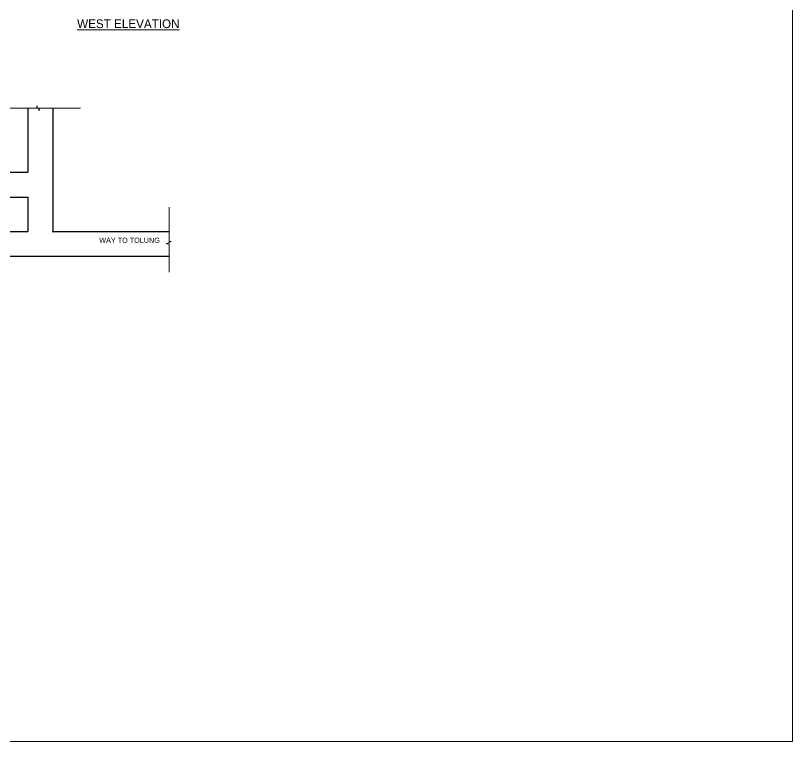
# Model space of a CAD drawing. Header units: inches. Extents: x 28835 to 36795, y -18828 to -9750.
# Drawn here: x 31112 to 32448, y -12596 to -11348 of the extents above; entities that cross this region are included whole.
import ezdxf

# ---------------------------------------------------------------- set-up
doc = ezdxf.new("R2010")
doc.units = ezdxf.units.IN
doc.header["$LTSCALE"] = 12
doc.header["$MEASUREMENT"] = 0
for name, color, linetype, lineweight in [('ele final', 145, 'Continuous', 20), ('Ha2', 31, 'Continuous', 0), ('Text', 7, 'Continuous', 5), ('Wall', 1, 'Continuous', 30)]:
    doc.layers.add(name, color=color, linetype=linetype, lineweight=lineweight)
doc.styles.add('KBS', font='GOTHIC.TTF')

msp = doc.modelspace()

# ---------------------------------------------------------------- linework, layer by layer
at = {"layer": 'ele final', "ltscale": 12}
msp.add_lwpolyline([(28834.59, -9750.45), (32448.17, -9750.45), (32448.17, -12596.12), (28834.59, -12596.12)], close=True, dxfattribs=at)
at = {"layer": 'Ha2'}
for points in [[(31085.45, -11506.98), (31148.5, -11506.98), (31148.5, -11506.98), (31148.5, -11503.44), (31152.51, -11511.81), (31152.51, -11506.98), (31223.83, -11506.98)], [(31376.15, -11677.62), (31376.15, -11736.47), (31376.15, -11736.47), (31379.69, -11736.47), (31371.33, -11740.48), (31376.15, -11740.48), (31376.15, -11788.93)]]:
    msp.add_lwpolyline(points, dxfattribs=at)
at = {"layer": 'Wall'}
for p, q in [((31133.52, -11506.98), (31133.52, -11617.38)), ((31176.22, -11506.98), (31176.22, -11719.08)), ((30984.99, -11617.38), (31133.52, -11617.38)), ((30984.99, -11660.08), (31133.52, -11660.08)), ((31133.52, -11660.08), (31133.52, -11719.08)), ((30745.12, -11719.08), (31133.52, -11719.08)), ((31175.33, -11719.08), (31376.15, -11719.08)), ((30942.14, -11761.78), (31376.15, -11761.78))]:
    msp.add_line(p, q, dxfattribs=at)

# ---------------------------------------------------------------- texts
at = {"layer": 'Text', "insert": (31306.1, -11362.11), "char_height": 15, "width": 360.0682, "attachment_point": 5, "rotation": 0.02235}
msp.add_mtext('{\\fCentury Gothic|b0|i0|c0|p34;\\LWEST ELEVATION}', dxfattribs=at)
at = {"layer": 'Text', "insert": (31360.31, -11734.42), "char_height": 9, "attachment_point": 6, "style": 'KBS'}
msp.add_mtext('WAY TO TOLUNG', dxfattribs=at)

doc.saveas('drawing.dxf')
